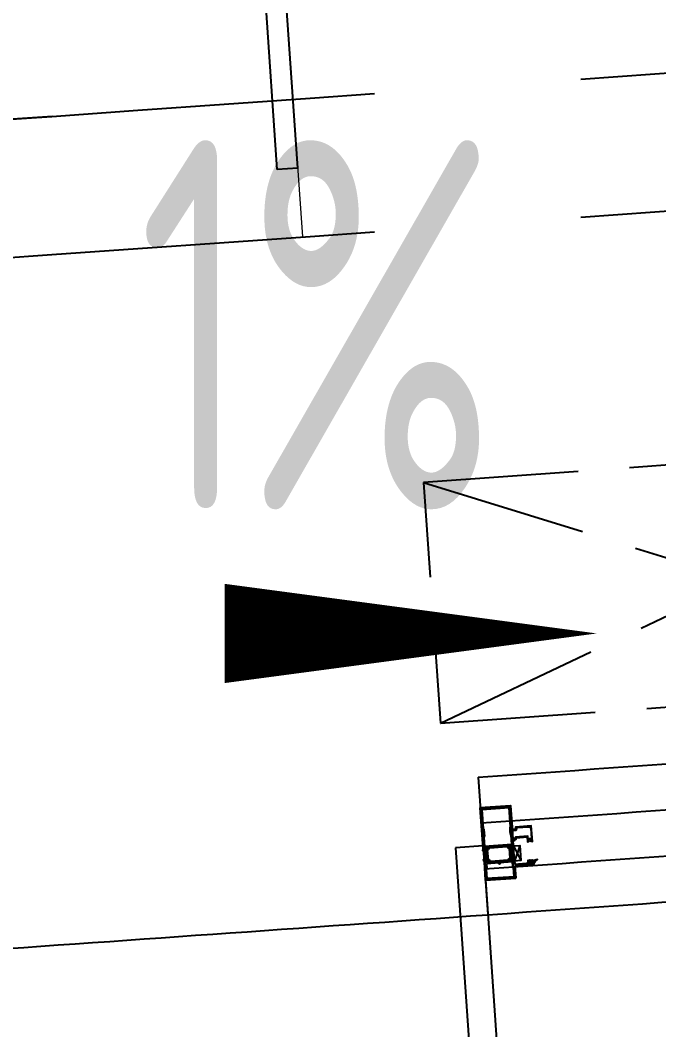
# Model space of a CAD drawing. Header units: inches. Extents: x 0 to 1813292486, y 0 to 3473589894.
# Drawn here: x 600636615 to 600637542, y 3473201804 to 3473203269 of the extents above; entities that cross this region are included whole.
import ezdxf

# ---------------------------------------------------------------- set-up
doc = ezdxf.new("R2010")
doc.units = ezdxf.units.IN
doc.header["$LTSCALE"] = 1000
doc.header["$MEASUREMENT"] = 0
doc.linetypes.add('AX-MALL-WALL-P02-QT$0$DASH', pattern=[0.35, 0.25, -0.1])
for name, color, linetype in [('A-Anno-Note', 241, 'Continuous'), ('AX-MALL-DIM-P02$0$A-Anno-Dims', 3, 'Continuous'), ('AX-MALL-DIM-P02$0$A-Anno-Note', 241, 'Continuous'), ('AX-MALL-P02-200$0$A-Anno-Note', 241, 'Continuous'), ('AX-MALL-WALL-P02$0$A-Anno-Note', 241, 'Continuous'), ('AX-MALL-WALL-P02-QT$0$A-Anno-Note', 241, 'Continuous'), ('AX-MALL-WALL-P02-QT$0$A-Curt', 151, 'Continuous'), ('AX-MALL-WALL-P02-QT$0$A-Detl-Patt', 8, 'Continuous'), ('AX-MALL-WALL-P02-QT$0$A-Detl-Thin', 131, 'Continuous'), ('AX-MALL-WALL-P02-QT$0$A-Fixt', 81, 'Continuous'), ('AX-MALL-WALL-P02-QT$0$A-Wind', 4, 'Continuous'), ('AX-MALL-WALL-P02-QT$0$GASKET', 2, 'Continuous'), ('AX-MALL-WALL-P02-QT$0$STSF', 2, 'Continuous')]:
    doc.layers.add(name, color=color, linetype=linetype)
doc.layers.add('AX-MALL-WALL-P02-QT$0$AM_SUPPR', color=6, linetype='Continuous', lineweight=30)
doc.layers.add('AX-MALL-WALL-P02-QT$0$M-AUX-TO-ARCH', color=1, linetype='Continuous', plot=False)
doc.styles.add('AX-MALL-DIM-P02$0$_TCH_DIM', font='gbenor.shx')

# ---------------------------------------------------------------- blocks, each defined once
blk = doc.blocks.new('AX-MALL-WALL-P02-QT$0$tj')
at = {"layer": 'AX-MALL-WALL-P02-QT$0$A-Detl-Patt'}
h = blk.add_hatch(dxfattribs=at)
h.set_pattern_fill('STEEL', color=256, scale=100, angle=50.4318)
h.set_pattern_definition([(75, (-14278.2, 156289.83), (-153.340725, 41.087523), []), (75, (-14317.88, 156358.57), (-153.340725, 41.087523), [])])
edge = h.paths.add_edge_path()
edge.add_arc((274303, 370915.4), 354853.2, 270.960109, 275.951313)
edge.add_line((311095.3, 17974.7), (323404.3, 17664.9))
edge.add_arc((337498.6, -5423), 27050, 84.42965, 121.40246, ccw=False)
edge.add_line((340124.3, 21499.2), (352435.6, 23411.5))
edge.add_line((352435.6, 23411.5), (352460.3, 23263.6))
edge.add_arc((262949, 558936.3), 543100, 279.486523, 288.50533)
edge.add_line((435325, 43917.8), (435185.9, 44187.6))
edge.add_arc((262949, 558936.3), 542800, 279.518166, 288.500444, ccw=False)
edge.add_line((352706.5, 23609), (352681.7, 23756.9))
edge.add_line((352681.7, 23756.9), (340117.8, 21803.8))
edge.add_arc((337510.1, -5455), 27383.3, 84.53553, 121.20268)
edge.add_line((323323.7, 17967), (311085.8, 18275))
edge.add_arc((274273.8, 371474.5), 355112.7, 270.964111, 275.950126, ccw=False)
edge.add_line((280249, 16412.1), (280249, 16112))
blk = doc.blocks.new('AX-MALL-WALL-P02-QT$0$1')
at = {"layer": 'AX-MALL-WALL-P02-QT$0$A-Detl-Patt', "linetype": 'AX-MALL-WALL-P02-QT$0$DASH', "extrusion": (0, 0, -1)}
for p, q in [((109579.1, -109573.1), (109829.5, -109044.4)), ((109606.2, -109585.9), (109856.6, -109057.2)), ((109606.2, -109585.9), (109579.1, -109573.1))]:
    blk.add_line(p, q, dxfattribs=at)
at = {"layer": 'AX-MALL-WALL-P02-QT$0$A-Detl-Patt', "linetype": 'AX-MALL-WALL-P02-QT$0$DASH', "lineweight": 13, "extrusion": (0, 0, -1)}
blk.add_lwpolyline([(-108799.2, -108556.5, 0.406722), (-109064, -109329.1, 0.406722), (-109829.4, -109044.6)], format="xyb", dxfattribs=at)
at = {"layer": 'AX-MALL-WALL-P02-QT$0$A-Detl-Patt', "linetype": 'AX-MALL-WALL-P02-QT$0$DASH', "lineweight": 13}
blk.add_lwpolyline([(108478.9, -109162.6), (109563.4, -109676.3), (109649, -109495.5), (108564.5, -108981.8)], close=True, dxfattribs=at)
blk = doc.blocks.new('AX-MALL-WALL-P02-QT$0$JB-AC(O)-Hide')
for p, q in [((-225, 175), (-450, 175)), ((-450, 175), (-450, 37.5)), ((-450, 175), (-225, 87.5)), ((150, 175), (-150, 175)), ((450, 175), (225, 175)), ((225, 87.5), (450, 175)), ((450, 37.5), (450, 175)), ((-150, 58.3), (0, 0)), ((0, 0), (150, 58.3)), ((-150, -58.3), (0, 0)), ((0, 0), (150, -58.3)), ((-450, -37.5), (-450, -175)), ((450, -175), (450, -37.5)), ((-450, -175), (-225, -87.5)), ((225, -87.5), (450, -175)), ((-450, -175), (-225, -175)), ((-150, -175), (150, -175)), ((225, -175), (450, -175))]:
    blk.add_line(p, q)
blk = doc.blocks.new('AX-MALL-WALL-P02-QT$0$A$C0A607B9E')
at = {"linetype": 'Continuous'}
h = blk.add_hatch(dxfattribs=at)
h.set_pattern_fill('ANSI37', color=1)
h.set_pattern_definition([(45, (-14339043.6352, -8955566.6047), (-1.12253201513, 1.12253201513), []), (135, (-14339043.6352, -8955566.6047), (-1.12253201513, -1.12253201513), [])])
edge = h.paths.add_edge_path()
edge.add_arc((-0.9, 1.2), 0.3, 90, 158.929)
edge.add_arc((-10.5, 4.9), 10, 296.683, 338.929, ccw=False)
edge.add_arc((-5.9, -4.3), 0.3, 116.683, 276.6693)
edge.add_arc((-6.9, 4.3), 9, 276.6693, 314.4305)
edge.add_arc((-0.4, -2.3), 0.3, 15.9653, 134.4305, ccw=False)
edge.add_line((-0.1, -2.2), (0.3, -3.7))
edge.add_arc((0.7, -3.6), 0.4, 195.9653, 344.0347)
edge.add_line((1.1, -3.7), (1.5, -2.2))
edge.add_arc((1.8, -2.3), 0.3, 15.9653, 164.0347, ccw=False)
edge.add_line((2.1, -2.2), (2.5, -3.7))
edge.add_arc((2.9, -3.6), 0.4, 195.9653, 344.0347)
edge.add_line((3.3, -3.7), (3.7, -2.2))
edge.add_arc((4, -2.3), 0.3, 15.9653, 164.0347, ccw=False)
edge.add_line((4.3, -2.2), (4.7, -3.7))
edge.add_arc((5.1, -3.6), 0.4, 195.9653, 344.0347)
edge.add_line((5.5, -3.7), (5.9, -2.2))
edge.add_arc((6.2, -2.3), 0.3, 15.9653, 164.0347, ccw=False)
edge.add_line((6.5, -2.2), (6.9, -3.7))
edge.add_arc((7.3, -3.6), 0.4, 195.9653, 360)
edge.add_line((7.7, -3.6), (7.7, -0.3))
edge.add_arc((7.4, -0.3), 0.3, 0, 90)
edge.add_line((7.4, 0), (0, 0))
edge.add_line((0, 0), (0, 1.5))
edge.add_line((0, 1.5), (-0.9, 1.5))
at = {"color": 1, "linetype": 'Continuous'}
blk.add_lwpolyline([(-0.9, 1.5, 0.310169), (-1.2, 1.3, -0.18645), (-6, -4, 0.838998), (-5.9, -4.6, 0.166272), (-0.6, -2.1, -0.568456), (-0.1, -2.2), (0.3, -3.7, 0.754029), (1.1, -3.7), (1.5, -2.2, -0.754029), (2.1, -2.2), (2.5, -3.7, 0.754029), (3.3, -3.7), (3.7, -2.2, -0.754029), (4.3, -2.2), (4.7, -3.7, 0.754029), (5.5, -3.7), (5.9, -2.2, -0.754029), (6.5, -2.2), (6.9, -3.7, 0.869553), (7.7, -3.6), (7.7, -0.3, 0.414214), (7.4, 0), (0, 0), (0, 1.5)], format="xyb", close=True, dxfattribs=at)
blk = doc.blocks.new('AX-MALL-WALL-P02-QT$0$尺寸分格点')
at = {"ltscale": 10}
h = blk.add_hatch(color=1, dxfattribs=at)
h.dxf.hatch_style = 1
edge = h.paths.add_edge_path()
edge.add_line((0, -1.5), (0, 0))
edge.add_line((0, 0), (-1.5, 0))
edge.add_arc((0, 0), 1.5, 180, 270)
edge = h.paths.add_edge_path()
edge.add_line((0, 1.5), (0, 0))
edge.add_line((0, 0), (1.5, 0))
edge.add_arc((0, 0), 1.5, 0, 90)
for p, q in [((-2.5, 0), (2.5, 0)), ((0, -2.5), (0, 2.5))]:
    blk.add_line(p, q)
blk.add_circle((0, 0), 1.5)
blk = doc.blocks.new('AX-MALL-WALL-P02-QT$0$定位点')
blk.add_blockref('AX-MALL-WALL-P02-QT$0$尺寸分格点', (0, 0))
blk = doc.blocks.new('AX-MALL-WALL-P02-QT$0$A$C40565891')
h = blk.add_hatch()
h.set_pattern_fill('NET', color=6, scale=0.5, angle=315)
h.set_pattern_definition([(225, (-8954763.8857, -14331520.9494), (-1.12253201513, 1.12253201513), []), (135, (-8954763.8857, -14331520.9494), (1.12253201513, 1.12253201513), [])])
edge = h.paths.add_edge_path()
edge.add_line((-2.9, -1), (-17.1, -1))
edge.add_arc((-17.1, -2), 1, 90, 120)
edge.add_line((-17.6, -1.1), (-19.3, -2.1))
edge.add_line((-19.3, -2.1), (-19.6, -2.1))
edge.add_arc((-19.6, -1.7), 0.4, 180, 270, ccw=False)
edge.add_line((-20, -1.7), (-20, 1.7))
edge.add_arc((-19.6, 1.7), 0.4, 90, 180, ccw=False)
edge.add_line((-19.6, 2.1), (-19.3, 2.1))
edge.add_line((-19.3, 2.1), (-17.6, 1.1))
edge.add_arc((-17.1, 2), 1, 240, 270)
edge.add_line((-17.1, 1), (-2.9, 1))
edge.add_arc((-2.9, 2), 1, 270, 300)
edge.add_line((-2.4, 1.1), (-0.7, 2.1))
edge.add_line((-0.7, 2.1), (-0.4, 2.1))
edge.add_arc((-0.4, 1.7), 0.4, 0, 90, ccw=False)
edge.add_line((0, 1.7), (0, -1.7))
edge.add_arc((-0.4, -1.7), 0.4, 270, 360, ccw=False)
edge.add_line((-0.4, -2.1), (-0.7, -2.1))
edge.add_line((-0.7, -2.1), (-2.4, -1.1))
edge.add_arc((-2.9, -2), 1, 60, 90)
at = {"layer": 'AX-MALL-WALL-P02-QT$0$STSF', "lineweight": 40}
blk.add_lwpolyline([(-2.9, -1), (-17.1, -1, 0.131652), (-17.6, -1.1), (-19.3, -2.1), (-19.6, -2.1, -0.414214), (-20, -1.7), (-20, 1.7, -0.414214), (-19.6, 2.1), (-19.3, 2.1), (-17.6, 1.1, 0.131652), (-17.1, 1), (-2.9, 1, 0.131652), (-2.4, 1.1), (-0.7, 2.1), (-0.4, 2.1, -0.414214), (0, 1.7), (0, -1.7, -0.414214), (-0.4, -2.1), (-0.7, -2.1), (-2.4, -1.1, 0.131652)], format="xyb", close=True, dxfattribs=at)
blk = doc.blocks.new('AX-MALL-WALL-P02-QT$0$A$C5DA96DE0')
at = {"layer": 'AX-MALL-WALL-P02-QT$0$AM_SUPPR', "color": 3}
for points in [[(-22, 105.2), (-22, 46.6, -0.414214), (-21.7, 46.3), (-21.7, 45.3, -0.414214), (-21.9, 45.1), (-22.1, 45.1, 0.315299), (-22.3, 45), (-22.9, 43.4, 0.548619), (-22.7, 43.1), (-20, 43.3, 0.176327), (-19.8, 43.4), (-19.5, 43.8, 0.57735), (-19.5, 44.1), (-19.7, 44.1, -0.310745), (-19.9, 44.3), (-20.2, 46.2), (-20.2, 46.3, -0.664495), (-19.4, 46.7, 0.196262), (-19.2, 46.6), (-15.8, 46.6, -0.414214), (-15.5, 46.3), (-15.5, 46), (-16.5, 44.3, 0.57968), (-16.4, 44.1), (-15.1, 44.1, 0.266079), (-14.2, 44.6), (-13.3, 46.1, -0.266079), (-12.5, 46.6), (-12.5, 46.6), (12.5, 46.6, -0.266079), (13.3, 46.1), (14.2, 44.6, 0.266079), (15.1, 44.1), (16.4, 44.1, 0.57968), (16.5, 44.3), (15.5, 46), (15.5, 46.3, -0.414214), (15.8, 46.6), (19.2, 46.6, 0.196262), (19.4, 46.7, -0.664495), (20.2, 46.3), (20.2, 46.2), (19.9, 44.3, -0.310745), (19.7, 44.1), (19.5, 44.1, 0.57735), (19.5, 43.8), (19.8, 43.4, 0.176327), (20, 43.3), (22.7, 43.1, 0.548619), (22.9, 43.4), (22.3, 45, 0.315299), (22.1, 45.1), (21.9, 45.1, -0.414214), (21.7, 45.3), (21.7, 46.3, -0.414214), (22, 46.6), (22, 73.9)], [(-12.5, 26.6), (-12.5, 26.6, -0.266079), (-13.3, 27.1), (-14.2, 28.6, 0.266079), (-15.1, 29.1), (-16.4, 29.1, 0.57968), (-16.5, 28.9), (-15.5, 27.2), (-15.5, 26.9, -0.414214), (-15.8, 26.6), (-19.2, 26.6, 0.196262), (-19.4, 26.5, -0.664495), (-20.2, 26.9), (-20.2, 27), (-19.9, 28.9, -0.310745), (-19.7, 29.1), (-19.5, 29.1, 0.57735), (-19.5, 29.4), (-19.8, 29.8, 0.176327), (-20, 29.9), (-22.7, 30.1, 0.548619), (-22.9, 29.8), (-22.3, 28.2, 0.315299), (-22.1, 28.1), (-21.9, 28.1, -0.414214), (-21.7, 27.9), (-21.7, 26.9, -0.414214), (-22, 26.6), (-22, 0), (22, 0), (22, 18)], [(22, 20), (22, 26.6, -0.414214), (21.7, 26.9), (21.7, 27.9, -0.414214), (21.9, 28.1), (22.1, 28.1, 0.315299), (22.3, 28.2), (22.9, 29.8, 0.548619), (22.7, 30.1), (20, 29.9, 0.176327), (19.8, 29.8), (19.5, 29.4, 0.57735), (19.5, 29.1), (19.7, 29.1, -0.310745), (19.9, 28.9), (20.2, 27), (20.2, 26.9, -0.664495), (19.4, 26.5, 0.196262), (19.2, 26.6), (15.8, 26.6, -0.414214), (15.5, 26.9), (15.5, 27.2), (16.5, 28.9, 0.57968), (16.4, 29.1), (15.1, 29.1, 0.266079), (14.2, 28.6), (13.3, 27.1, -0.266079), (12.5, 26.6), (-12.5, 26.6)]]:
    blk.add_lwpolyline(points, format="xyb", dxfattribs=at)
for points in [[(22, 73.9), (22, 73.9), (22, 105.2), (-22, 105.2)], [(-19.8, 103), (-19.8, 103), (-19.8, 74.7), (-19, 73.7), (-19, 68.7), (-19, 63.7), (-20, 62.7), (-20, 48.8), (20, 48.8), (20, 62.7), (19, 63.7), (19, 68.7), (19, 73.7), (19.8, 74.7), (19.8, 103), (-19.8, 103)], [(-19, 24.4), (-19, 16.6), (-19.8, 15.6), (-19.8, 2.2), (-19.8, 2.2), (19.8, 2.2), (19.8, 15.6), (19, 16.6), (19, 24.4), (-19, 24.4)], [(22, 20), (44, 20), (44, 20.4), (45, 20.1), (45, 20.4), (46, 20.1), (46, 20.4), (47, 20.1), (47, 20.4), (48, 20.1), (48, 20.4), (49, 20.4), (49, 18), (22, 18)]]:
    blk.add_lwpolyline(points, dxfattribs=at)
at = {"color": 6, "ltscale": 10, "xscale": -0.9999999999999999, "rotation": 90}
blk.add_blockref('AX-MALL-WALL-P02-QT$0$A$C40565891', (-17.7, 26.6), dxfattribs=at)
at = {"color": 6, "ltscale": 10, "rotation": 270}
blk.add_blockref('AX-MALL-WALL-P02-QT$0$A$C40565891', (17.7, 26.6), dxfattribs=at)
blk = doc.blocks.new('AX-MALL-WALL-P02-QT$0$A$C3D8E1D5A')
at = {"color": 3, "ltscale": 10}
blk.add_lwpolyline([(-25, -18.8), (-25, -17.5), (-23, -17.5), (-23, -15.5), (-7, -15.5), (-7, -22.5), (-5.3, -22.5, 0.414214), (-5, -22.2), (-5, -21.8, 0.414), (-5.3, -21.5), (-5.7, -21.5, -0.483847), (-6, -21.1), (-5.7, -19.9), (-1.3, -19.9), (-1, -21.1, -0.47418), (-1.3, -21.5), (-1.7, -21.5, 0.414), (-2, -21.8), (-2, -22.2, 0.414214), (-1.7, -22.5), (0, -22.5), (0, 0), (-22.9, 0), (-22.9, -1), (-22.4, -1), (-22.4, -3, -0.414214), (-22.9, -3.5), (-25, -3.5), (-25.5, -2.9, 0.498868), (-25.9, -2.9), (-27.4, -5, 0.819287), (-27, -5.5), (-25.5, -4.5), (-22.9, -4.5, 0.414214), (-21.4, -3), (-21.4, -1), (-3.2, -1, -0.414209), (-1, -3.2), (-1, -18.5), (-6, -18.5), (-6, -14.5), (-24, -14.5), (-24, -16.5), (-25, -16.5), (-27.2, -16.5, 0.658242), (-27.6, -17.3), (-25.9, -19.1, 0.682714), (-25, -18.8)], format="xyb", dxfattribs=at)
blk = doc.blocks.new('AX-MALL-WALL-P02-QT$0$A$C3EB17898')
at = {"color": 6}
for p, q in [((22, 23), (31.3, 1)), ((31.3, 23), (22, 1))]:
    blk.add_line(p, q, dxfattribs=at)
blk.add_lwpolyline([(22, 23), (31.3, 23), (31.3, 1), (22, 1)], close=True, dxfattribs=at)
at = {"color": 6, "ltscale": 10}
for name, p in [('AX-MALL-WALL-P02-QT$0$A$C5DA96DE0', (0, -23.7)), ('AX-MALL-WALL-P02-QT$0$A$C3D8E1D5A', (49.9, 50.2))]:
    blk.add_blockref(name, p, dxfattribs=at)
at = {"color": 6, "ltscale": 10, "rotation": 180}
blk.add_blockref('AX-MALL-WALL-P02-QT$0$A$C0A607B9E', (49, -3.3), dxfattribs=at)
at = {"layer": 'AX-MALL-WALL-P02-QT$0$GASKET', "extrusion": (0, 0, -1), "zscale": -1, "rotation": 270}
blk.add_blockref('AX-MALL-WALL-P02-QT$0$定位点', (0, 0), dxfattribs=at)
blk = doc.blocks.new('AX-MALL-WALL-P02-QT$0$mqst2')
at = {"color": 6, "ltscale": 10, "rotation": 4.138783919180604}
blk.add_blockref('AX-MALL-WALL-P02-QT$0$A$C3EB17898', (423720.6, -45227.5), dxfattribs=at)
blk = doc.blocks.new('AX-MALL-WALL-P02-QT$0$$DorLib2D$00000002')
for p, q in [((-0.5, 0), (-0.5, 0.4875)), ((-0.475, 0.4875), (-0.5, 0.4875)), ((-0.475, 0), (-0.475, 0.4875)), ((0.475, 0), (0.475, 0.4875)), ((0.475, 0.4875), (0.5, 0.4875)), ((0.5, 0), (0.5, 0.4875)), ((-0.5, 0), (-0.475, 0)), ((0.5, 0), (0.475, 0))]:
    blk.add_line(p, q)
at = {"lineweight": 13}
for centre, start, end in [((-0.4875, 0), 0, 88.53072), ((0.4875, 0), 91.46928, 180)]:
    blk.add_arc(centre, 0.4875, start, end, dxfattribs=at)
blk = doc.blocks.new('AX-MALL-WALL-P02-QT')
at = {"layer": 'AX-MALL-WALL-P02-QT$0$A-Curt'}
blk.add_line((600433468.9, 3473042569.7), (600433412.3, 3473042377.9), dxfattribs=at)
for radius, start in [(539800, 253.62557), (539866.6, 253.625559), (539933.3, 253.625549), (540000, 253.625538)]:
    blk.add_arc((600585645.7, 3473560475.3), radius, start, 253.72107, dxfattribs=at)
at = {"layer": 'AX-MALL-WALL-P02-QT$0$A-Detl-Thin', "linetype": 'AX-MALL-WALL-P02-QT$0$DASH', "ltscale": 3}
for points in [[(600430941.8, 3473044362.8, 0.00186), (600434786.8, 3473043225.8, 0.00186)], [(600430871.9, 3473044175, 0.00186), (600434716.8, 3473043037.9, 0.00186)]]:
    blk.add_lwpolyline(points, format="xyb", dxfattribs=at)
at = {"layer": 'AX-MALL-WALL-P02-QT$0$A-Wind'}
blk.add_arc((600585645.7, 3473560475.3), 540000, 253.455773, 253.625538, dxfattribs=at)
at = {"layer": 'AX-MALL-WALL-P02-QT$0$A-Anno-Note', "rotation": 339.5681613092181}
blk.add_blockref('AX-MALL-WALL-P02-QT$0$mqst2', (600052179.3, 3473232742.4), dxfattribs=at)
at = {"layer": 'AX-MALL-WALL-P02-QT$0$A-Detl-Thin', "rotation": 339.5681613091762}
blk.add_blockref('AX-MALL-WALL-P02-QT$0$tj', (600144118.7, 3473128496.3), dxfattribs=at)
at = {"layer": 'AX-MALL-WALL-P02-QT$0$A-Fixt', "rotation": 343.6672273638711}
blk.add_blockref('AX-MALL-WALL-P02-QT$0$JB-AC(O)-Hide', (600433926.1, 3473042703.6), dxfattribs=at)
at = {"layer": 'AX-MALL-WALL-P02-QT$0$A-Wind', "xscale": 1600, "yscale": -1600, "zscale": 200, "rotation": 343.5406554611512}
blk.add_blockref('AX-MALL-WALL-P02-QT$0$$DorLib2D$00000002', (600432673.4, 3473042700.4), dxfattribs=at)
at = {"layer": 'AX-MALL-WALL-P02-QT$0$M-AUX-TO-ARCH', "rotation": 8.880624753703952}
blk.add_blockref('AX-MALL-WALL-P02-QT$0$1', (600308322.4, 3473134840.7), dxfattribs=at)
blk = doc.blocks.new('AX-MALL-WALL-P02')
at = {"layer": 'AX-MALL-WALL-P02$0$A-Anno-Note'}
blk.add_blockref('AX-MALL-WALL-P02-QT', (0, 0), dxfattribs=at)
blk = doc.blocks.new('AX-MALL-DIM-P02')
at = {"layer": 'AX-MALL-DIM-P02$0$A-Anno-Dims'}
blk.add_lwpolyline([(600433025.2, 3473042957.6, 0, 0, 0), (600433702.9, 3473042705.1, 0, 144, 0), (600433196.8, 3473042893.6, 0, 0, 0)], format="xyseb", dxfattribs=at)
at = {"layer": 'AX-MALL-DIM-P02$0$A-Anno-Note', "style": 'AX-MALL-DIM-P02$0$_TCH_DIM', "width": 0.7}
blk.add_text('1%', height=535.5, rotation=339.5682, dxfattribs=at).set_placement((600433142.5, 3473043106.1))
blk = doc.blocks.new('AX-MALL-P02-200')
at = {"layer": 'AX-MALL-P02-200$0$A-Anno-Note'}
blk.add_blockref('AX-MALL-WALL-P02', (0, 0), dxfattribs=at)
blk.add_blockref('AX-MALL-DIM-P02', (0, 0), dxfattribs=at)

msp = doc.modelspace()

# ---------------------------------------------------------------- block references
at = {"layer": 'A-Anno-Note', "rotation": 20.43183869077545}
msp.add_blockref('AX-MALL-P02-200', (1250392458.5, 9048125.7), dxfattribs=at)

doc.saveas('drawing.dxf')
